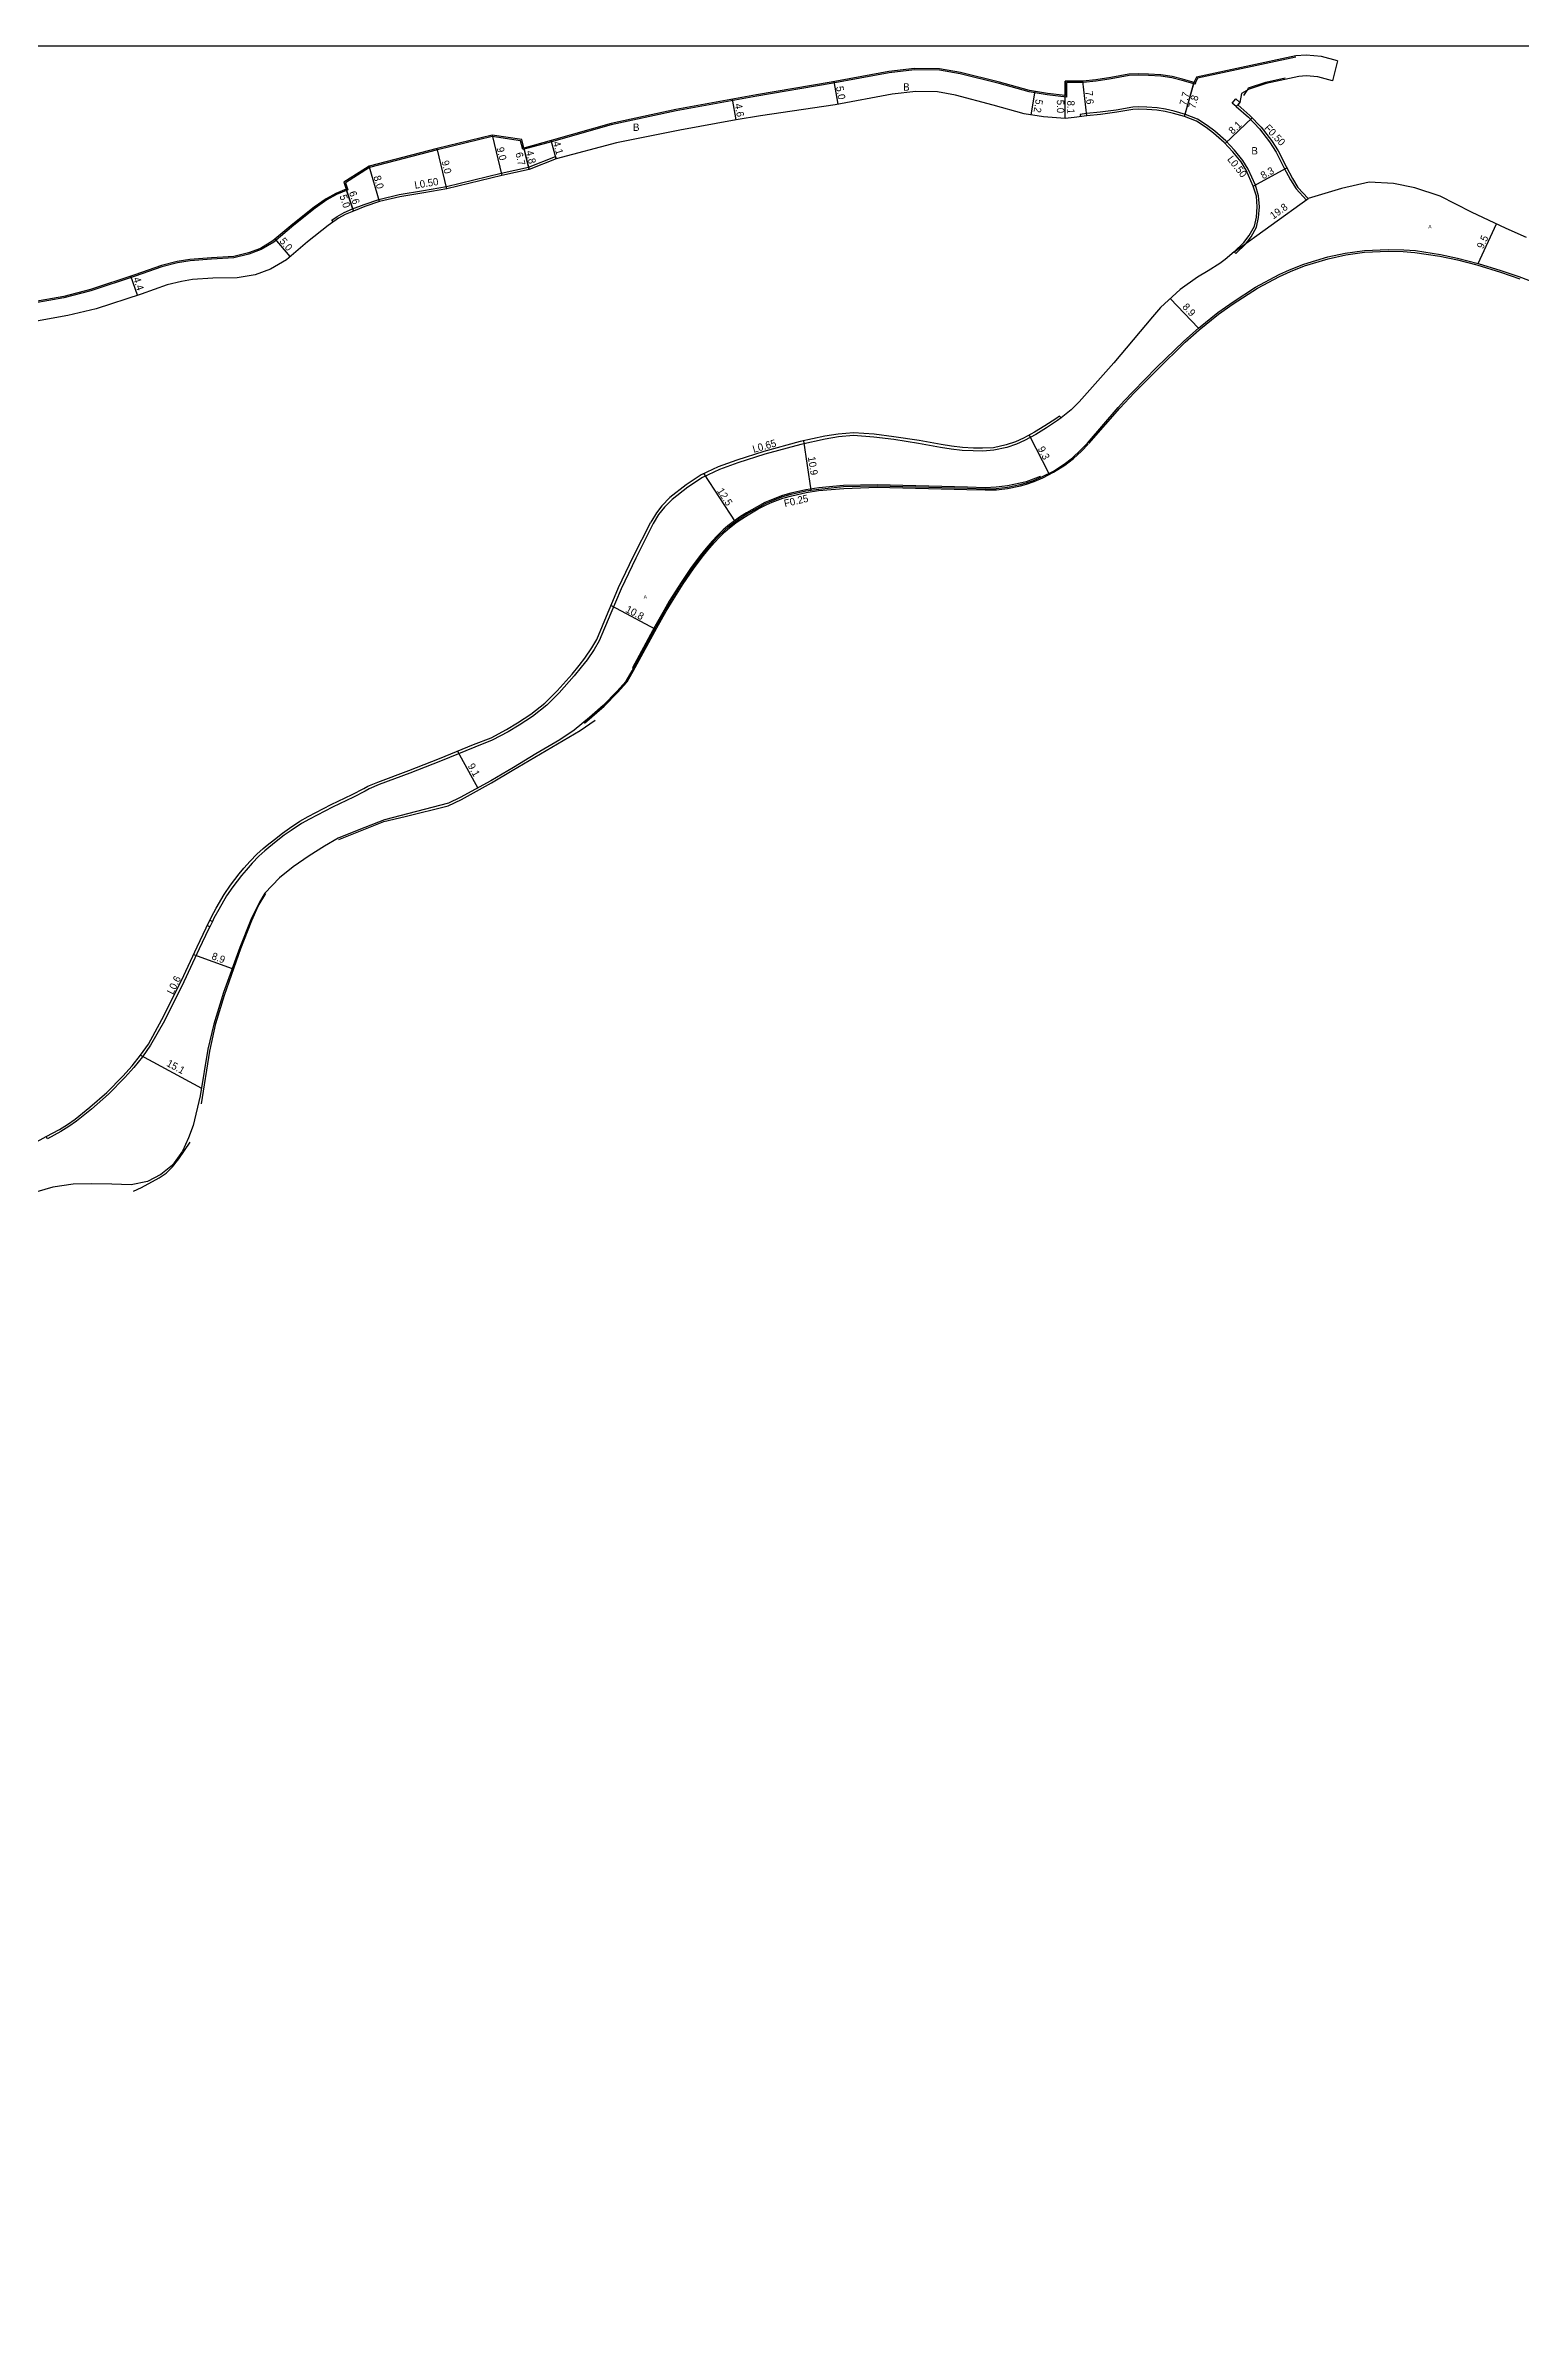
# Model space of a CAD drawing. Header units: metres. Extents: x -4000 to 0, y -102000 to -99000.
# Drawn here: x -2861.9 to -2541.1, y -99497.6 to -99000 of the extents above; entities that cross this region are included whole.
import ezdxf

# ---------------------------------------------------------------- set-up
doc = ezdxf.new("R2010")
doc.units = ezdxf.units.M
doc.header["$LTSCALE"] = 2.5
for name, color, linetype in [('側溝・桝', 7, 'Continuous'), ('図郭', 7, 'Continuous'), ('幅員', 7, 'Continuous'), ('歩道・分離帯・安全施設', 7, 'Continuous'), ('舗装', 7, 'Continuous'), ('道路', 7, 'Continuous')]:
    doc.layers.add(name, color=color, linetype=linetype)
doc.styles.get("Standard").update_dxf_attribs({"font": ''})
doc.styles.add('YOKO_DECO', font='')
doc.styles.get('Standard').set_extended_font_data('@MS PGothic')
doc.styles.get('YOKO_DECO').set_extended_font_data('MS PGothic')

msp = doc.modelspace()

# ---------------------------------------------------------------- linework, layer by layer
at = {"layer": '側溝・桝'}
for points in [[(-2603.44, -99044.84), (-2603.09, -99045.2), (-2600.98, -99043.14), (-2599.76, -99041.57), (-2598.6, -99039.43), (-2598.16, -99037.32), (-2597.96, -99035.01), (-2598.15, -99032.61), (-2598.86, -99030.33), (-2600.43, -99026.82), (-2601.57, -99024.98), (-2603.38, -99022.7), (-2605.32, -99020.64), (-2607.68, -99018.59), (-2609.31, -99017.35), (-2611.46, -99015.98), (-2614.08, -99014.92), (-2616.53, -99014.24), (-2618.41, -99013.77), (-2620.22, -99013.49), (-2622.43, -99013.33), (-2624.18, -99013.3), (-2625.54, -99013.37), (-2629.1, -99013.98), (-2632.59, -99014.44), (-2635.6, -99014.76), (-2636.99, -99014.94), (-2636.92, -99015.44)], [(-2603.01, -99013.24), (-2600.39, -99015.51), (-2598, -99018.05), (-2595.78, -99020.86), (-2594.33, -99023.13), (-2592.64, -99026.49), (-2591.2, -99029.12), (-2590.01, -99031.1), (-2587.78, -99033.57), (-2587.41, -99033.23)], [(-2799.4, -99038.3), (-2799.68, -99037.89), (-2798.54, -99037.09), (-2796.99, -99036.24), (-2795.16, -99035.46), (-2792.68, -99034.51), (-2789.47, -99033.4), (-2785.03, -99032.34), (-2779.77, -99031.5), (-2774.78, -99030.59), (-2762.83, -99027.71), (-2756.94, -99026.41), (-2751.06, -99024.09), (-2750.88, -99024.55)], [(-2641.08, -99080.89), (-2641.91, -99081.51), (-2644.31, -99083.11), (-2646.61, -99084.53), (-2649.05, -99085.84), (-2650.79, -99086.61), (-2652.93, -99087.32), (-2655.74, -99087.94), (-2658.16, -99088.14), (-2660.25, -99088.11), (-2662.6, -99087.99), (-2665.01, -99087.73), (-2667.32, -99087.35), (-2672.08, -99086.51), (-2677.51, -99085.63), (-2681.82, -99085.07), (-2686.25, -99084.76), (-2689.51, -99085.04), (-2692.42, -99085.53), (-2697.67, -99086.68), (-2705.56, -99088.83), (-2711.38, -99090.66), (-2715.41, -99092.15), (-2719.09, -99093.84), (-2722.31, -99095.94), (-2725.71, -99098.66), (-2727.35, -99100.33), (-2728.63, -99101.9), (-2729.78, -99103.87), (-2733.6, -99111.42), (-2736.79, -99118.05), (-2738.03, -99121), (-2739.02, -99123.37), (-2741.54, -99129.38), (-2742.66, -99131.25), (-2744.2, -99133.49), (-2745.44, -99135.12), (-2746.97, -99137), (-2750.26, -99140.72), (-2752.97, -99143.38), (-2756.07, -99145.84), (-2758.96, -99147.7), (-2761.37, -99149.18), (-2764.8, -99151.02), (-2768.62, -99152.53), (-2776.08, -99155.52), (-2782.75, -99158.14), (-2789.42, -99160.66), (-2791.56, -99161.57), (-2792.47, -99162.06), (-2795.01, -99163.35), (-2799.53, -99165.55), (-2804.56, -99168.13), (-2806.3, -99169.09), (-2808.53, -99170.6), (-2810.06, -99171.67), (-2811.8, -99173.03), (-2813.39, -99174.31), (-2814.22, -99175.02), (-2815.54, -99176.23), (-2817, -99177.74), (-2818.34, -99179.22), (-2819.34, -99180.4), (-2821.23, -99182.88), (-2822.58, -99184.84), (-2824.28, -99187.79), (-2825.32, -99189.71), (-2825.67, -99190.42)], [(-2645.62, -99093.87), (-2645.69, -99093.62), (-2647.21, -99094.27), (-2648.68, -99094.8), (-2650.04, -99095.14), (-2652.79, -99095.69), (-2655.24, -99096.01), (-2657.61, -99096.09), (-2661.45, -99095.97), (-2681.09, -99095.45), (-2688.41, -99095.6), (-2693.81, -99096.13), (-2696.63, -99096.55), (-2699.88, -99097.27), (-2701.69, -99097.8), (-2704.1, -99098.7), (-2705.51, -99099.33), (-2707.18, -99100.22), (-2709.55, -99101.55), (-2710.83, -99102.36), (-2712.13, -99103.28), (-2713.56, -99104.41), (-2714.58, -99105.28), (-2715.84, -99106.49), (-2716.99, -99107.72), (-2718.3, -99109.26), (-2719.61, -99110.85), (-2721.53, -99113.43), (-2723.76, -99116.69), (-2726.34, -99120.78), (-2727.45, -99122.71), (-2729.48, -99126.25), (-2734.32, -99135.26), (-2734.1, -99135.38)], [(-2826.24, -99191.56), (-2826.5, -99192.08), (-2828.5, -99196.37), (-2831.86, -99203.52), (-2836.08, -99212.02), (-2839.1, -99217.31), (-2840.84, -99219.83), (-2842.72, -99222.16), (-2844.69, -99224.37), (-2848.25, -99227.97), (-2851.97, -99231.24), (-2855.22, -99233.82), (-2856.91, -99235), (-2858.64, -99236.07), (-2861.54, -99237.66), (-2861.8, -99237.19)]]:
    msp.add_lwpolyline(points, dxfattribs=at)
for points in [[(-2603.92, -99012.45), (-2603.13, -99011.54), (-2602.23, -99012.33), (-2603.01, -99013.24)], [(-2826.78, -99191.29), (-2826.22, -99190.15), (-2825.67, -99190.42), (-2826.24, -99191.56)]]:
    msp.add_lwpolyline(points, close=True, dxfattribs=at)
at = {"layer": '図郭'}
msp.add_lwpolyline([(-3200, -99000), (-2400, -99000), (-2400, -99600), (-3200, -99600)], close=True, dxfattribs=at)
at = {"layer": '幅員'}
for points in [[(-2690.53, -99007.8), (-2689.63, -99012.72)], [(-2646.82, -99009.89), (-2647.68, -99015.02)], [(-2640.21, -99015.82), (-2640.24, -99007.72)], [(-2635.54, -99015.26), (-2636.35, -99007.7)], [(-2614.24, -99015.39), (-2612.17, -99007.87)], [(-2614.24, -99015.39), (-2612.2, -99007.97)], [(-2711.74, -99016.12), (-2712.57, -99011.6)], [(-2640.21, -99015.82), (-2640.23, -99010.82)], [(-2764.83, -99019.44), (-2762.72, -99028.19)], [(-2756.79, -99026.89), (-2758.39, -99020.38)], [(-2605.45, -99021.23), (-2599.55, -99015.68)], [(-2774.67, -99031.08), (-2776.78, -99022.33)], [(-2757.94, -99022.23), (-2756.79, -99026.89)], [(-2750.88, -99024.55), (-2752.01, -99020.61)], [(-2797.08, -99029.67), (-2794.98, -99035.93)], [(-2789.33, -99033.88), (-2791.58, -99026.21)], [(-2599.33, -99030.51), (-2592.05, -99026.52)], [(-2794.98, -99035.93), (-2796.57, -99031.19)], [(-2603.44, -99044.84), (-2587.41, -99033.23)], [(-2550.44, -99047.34), (-2546.41, -99038.75)], [(-2808.75, -99045.82), (-2811.98, -99042)], [(-2841.98, -99054.26), (-2843.36, -99050.08)], [(-2617.36, -99054.94), (-2611.23, -99061.42)], [(-2648.02, -99084.66), (-2643.81, -99092.99)], [(-2697.15, -99085.89), (-2695.54, -99096.65)], [(-2718.82, -99093.04), (-2711.98, -99103.48)], [(-2738.98, -99121.69), (-2729.48, -99126.79)], [(-2772.38, -99153.38), (-2767.97, -99161.39)], [(-2829.74, -99197.58), (-2821.35, -99200.6)], [(-2841.32, -99219.51), (-2828.06, -99226.66)]]:
    msp.add_lwpolyline(points, dxfattribs=at)
at = {"layer": '歩道・分離帯・安全施設'}
for points in [[(-2590.04, -99002.49), (-2611.46, -99007.06), (-2611.89, -99007.97), (-2611.99, -99008.33), (-2614.77, -99007.57), (-2617.03, -99007), (-2619.44, -99006.62), (-2622.12, -99006.43), (-2624.29, -99006.39), (-2626.31, -99006.5), (-2630.24, -99007.17), (-2633.5, -99007.7), (-2636.33, -99008), (-2639.94, -99008.01), (-2639.93, -99011.15), (-2644.12, -99010.64), (-2648.05, -99009.98), (-2654.6, -99008.19), (-2663.07, -99006.11), (-2667.56, -99005.32), (-2672.95, -99005.21), (-2678.52, -99005.9), (-2691.08, -99008.2), (-2707.29, -99010.94), (-2724.8, -99014.13), (-2738.91, -99017.17), (-2751.93, -99020.9), (-2758.15, -99022.59), (-2758.63, -99020.65), (-2764.81, -99019.74), (-2776.71, -99022.61), (-2791.46, -99026.48), (-2796.73, -99029.8), (-2796.21, -99031.36), (-2798.67, -99032.36), (-2800.77, -99033.52), (-2803.34, -99035.32), (-2807.97, -99039), (-2812.33, -99042.68), (-2815.06, -99044.33), (-2817.73, -99045.31), (-2820.97, -99046.09), (-2825.85, -99046.43), (-2830.51, -99046.74), (-2833.23, -99047.22), (-2836.63, -99048.06), (-2842.45, -99050.09), (-2852.07, -99053.27), (-2857.93, -99054.82), (-2864.49, -99055.99)], [(-2601.37, -99010.83), (-2600.66, -99009.7)], [(-2600.66, -99009.7), (-2600.33, -99009.17), (-2596.6, -99007.89), (-2592.36, -99006.99)], [(-2635.06, -99086.49), (-2628.33, -99078.81), (-2625.23, -99075.46), (-2620.3, -99070.54), (-2614.12, -99064.43), (-2611.07, -99061.75), (-2606.86, -99058.39), (-2603.66, -99056.08), (-2598.43, -99052.72), (-2593.65, -99050.15), (-2591.19, -99049.07), (-2588.19, -99047.88), (-2583.02, -99046.3), (-2579.18, -99045.44), (-2575.12, -99044.85), (-2570.01, -99044.65), (-2566.75, -99044.72), (-2564.22, -99044.93), (-2558.78, -99045.72), (-2554.92, -99046.56), (-2550.72, -99047.65), (-2545.57, -99049.2), (-2541.34, -99050.7)], [(-2735.44, -99138.28), (-2734.18, -99135.99), (-2729.02, -99126.58), (-2726.95, -99122.94), (-2725.84, -99121.04), (-2723.27, -99116.98), (-2721.03, -99113.72), (-2719.17, -99111.18), (-2717.91, -99109.67), (-2716.55, -99108.06), (-2715.39, -99106.86), (-2714.25, -99105.7), (-2713.18, -99104.83), (-2711.81, -99103.71), (-2710.53, -99102.84), (-2709.16, -99101.99), (-2706.98, -99100.72), (-2705.25, -99099.83), (-2703.92, -99099.24), (-2701.59, -99098.39), (-2699.69, -99097.84), (-2696.53, -99097.11), (-2693.89, -99096.72), (-2688.33, -99096.24), (-2681.07, -99096), (-2661.62, -99096.51), (-2657.6, -99096.58), (-2655.16, -99096.54), (-2652.74, -99096.26), (-2649.91, -99095.65), (-2648.63, -99095.29), (-2646.97, -99094.71), (-2645.1, -99093.92), (-2642.75, -99092.72), (-2640.31, -99091.16), (-2638.42, -99089.71), (-2636.66, -99088.13), (-2635.24, -99086.65)], [(-2744.75, -99147.3), (-2740.46, -99143.57), (-2737.54, -99140.61), (-2735.53, -99138.39)], [(-2798.2, -99172.55), (-2788.38, -99168.68), (-2783.71, -99167.59), (-2774.38, -99165.29), (-2771.5, -99163.91), (-2764.94, -99160.23), (-2760.45, -99157.6), (-2745.67, -99148.91), (-2742.42, -99146.65)], [(-2828, -99230.07), (-2826.22, -99218.58), (-2824.9, -99212.6), (-2823.03, -99206.46), (-2819.45, -99196.31), (-2817.07, -99190.19), (-2815.68, -99187.11), (-2814.04, -99184.31)], [(-2842.8, -99249.06), (-2841.09, -99248.28), (-2837.23, -99246.14), (-2835.73, -99245.13), (-2834.3, -99243.74), (-2832.97, -99242), (-2830.52, -99238.4)]]:
    msp.add_lwpolyline(points, dxfattribs=at)
at = {"layer": '道路'}
for points in [[(-2580.99, -99003.24), (-2584.51, -99002.33), (-2587.8, -99002.04), (-2590.04, -99002.19), (-2611.67, -99006.8), (-2612.17, -99007.87), (-2612.2, -99007.97), (-2614.7, -99007.28), (-2616.97, -99006.71), (-2619.4, -99006.33), (-2622.1, -99006.14), (-2624.3, -99006.09), (-2626.35, -99006.2), (-2630.29, -99006.88), (-2633.54, -99007.41), (-2636.35, -99007.7), (-2640.24, -99007.72), (-2640.23, -99010.82), (-2644.08, -99010.35), (-2647.99, -99009.69), (-2654.53, -99007.91), (-2663.01, -99005.82), (-2667.53, -99005.02), (-2672.97, -99004.91), (-2678.57, -99005.61), (-2691.13, -99007.91), (-2707.34, -99010.65), (-2724.85, -99013.84), (-2738.98, -99016.88), (-2752.01, -99020.61), (-2757.94, -99022.23), (-2758.39, -99020.38), (-2764.83, -99019.44), (-2776.78, -99022.33), (-2791.58, -99026.21), (-2797.08, -99029.67), (-2796.57, -99031.19), (-2798.79, -99032.09), (-2800.92, -99033.27), (-2803.51, -99035.09), (-2808.16, -99038.77), (-2812.5, -99042.44), (-2815.19, -99044.06), (-2817.82, -99045.03), (-2821.01, -99045.8), (-2825.87, -99046.13), (-2830.55, -99046.44), (-2833.29, -99046.93), (-2836.71, -99047.78), (-2842.55, -99049.81), (-2852.15, -99052.99), (-2857.99, -99054.53), (-2864.54, -99055.7)], [(-2580.99, -99003.24), (-2582.12, -99007.6)], [(-2603.44, -99044.84), (-2601.35, -99042.81), (-2600.18, -99041.29), (-2599.08, -99039.25), (-2598.65, -99037.25), (-2598.46, -99035.01), (-2598.65, -99032.7), (-2599.33, -99030.51), (-2600.88, -99027.05), (-2601.98, -99025.27), (-2603.75, -99023.03), (-2605.67, -99021), (-2608, -99018.97), (-2609.59, -99017.76), (-2611.69, -99016.43), (-2614.24, -99015.39), (-2616.66, -99014.73), (-2618.51, -99014.26), (-2620.27, -99013.99), (-2622.45, -99013.83), (-2624.17, -99013.8), (-2625.49, -99013.87), (-2629.02, -99014.47), (-2632.53, -99014.94), (-2635.54, -99015.26), (-2638.3, -99015.61), (-2640.21, -99015.82), (-2644.94, -99015.48), (-2649.11, -99014.78), (-2655.9, -99012.93), (-2664.1, -99010.71), (-2668.02, -99010.02), (-2672.71, -99009.92), (-2677.81, -99010.55), (-2690.27, -99012.83), (-2706.46, -99015.26), (-2711.74, -99016.12), (-2724.03, -99018.37), (-2737.82, -99021.09), (-2750.88, -99024.55), (-2756.79, -99026.89), (-2762.72, -99028.19), (-2774.67, -99031.08), (-2779.68, -99031.99), (-2784.93, -99032.83), (-2789.33, -99033.88), (-2792.5, -99034.98), (-2794.98, -99035.93), (-2796.77, -99036.69), (-2798.27, -99037.51), (-2800.52, -99039.09), (-2804.99, -99042.64), (-2809.58, -99046.51), (-2813.02, -99048.59), (-2816.37, -99049.82), (-2820.28, -99050.49), (-2825.57, -99050.52), (-2830.01, -99050.82), (-2832.37, -99051.24), (-2835.46, -99052), (-2841.13, -99053.98), (-2850.9, -99057.2), (-2857.08, -99058.64), (-2863.89, -99059.85)], [(-2582.12, -99007.6), (-2585.27, -99006.78), (-2587.85, -99006.56), (-2589.42, -99006.66), (-2596.52, -99008.17), (-2600.23, -99009.45), (-2601.86, -99010.38), (-2602.23, -99012.33), (-2602.69, -99012.86), (-2600.05, -99015.15), (-2597.62, -99017.73), (-2595.37, -99020.57), (-2593.9, -99022.88), (-2592.2, -99026.25), (-2590.76, -99028.87), (-2589.61, -99030.8), (-2587.41, -99033.23)], [(-2539.92, -99041.66), (-2544.31, -99039.74), (-2551.84, -99036.2), (-2558.71, -99032.72), (-2564.19, -99030.91), (-2568.86, -99029.94), (-2574.09, -99029.68), (-2580.17, -99031.03), (-2587.41, -99033.23)], [(-2735.66, -99138.13), (-2734.39, -99135.92), (-2729.25, -99126.37), (-2727.23, -99122.83), (-2726.12, -99120.91), (-2723.55, -99116.84), (-2721.32, -99113.58), (-2719.41, -99111), (-2718.1, -99109.43), (-2716.8, -99107.89), (-2715.66, -99106.67), (-2714.4, -99105.47), (-2713.4, -99104.61), (-2711.98, -99103.48), (-2710.69, -99102.58), (-2709.42, -99101.77), (-2707.05, -99100.45), (-2705.4, -99099.56), (-2704, -99098.94), (-2701.61, -99098.04), (-2699.82, -99097.52), (-2696.58, -99096.8), (-2693.78, -99096.38), (-2688.4, -99095.86), (-2681.09, -99095.71), (-2661.46, -99096.22), (-2657.61, -99096.35), (-2655.21, -99096.27), (-2652.75, -99095.95), (-2649.98, -99095.39), (-2648.6, -99095.05), (-2647.12, -99094.51), (-2645.13, -99093.66), (-2642.79, -99092.48), (-2640.45, -99090.96), (-2638.63, -99089.57), (-2636.87, -99087.93), (-2635.39, -99086.38), (-2628.72, -99078.64), (-2627.33, -99077.12), (-2625.47, -99075.21), (-2620.34, -99069.99), (-2614.41, -99064.2), (-2611.23, -99061.42), (-2607.01, -99058.01), (-2603.71, -99055.66), (-2598.85, -99052.49), (-2593.72, -99049.76), (-2591.41, -99048.7), (-2588.33, -99047.51), (-2583.14, -99045.91), (-2579.35, -99045.09), (-2575.1, -99044.49), (-2570.01, -99044.28), (-2566.6, -99044.34), (-2564.03, -99044.55), (-2558.64, -99045.37), (-2554.92, -99046.15), (-2550.44, -99047.34), (-2545.48, -99048.83), (-2541.6, -99050.19), (-2528.73, -99055)], [(-2603.44, -99044.84), (-2605.4, -99046.47), (-2606.6, -99047.34), (-2609.11, -99048.96), (-2611.48, -99050.35), (-2615.2, -99053), (-2619.5, -99056.88), (-2621.21, -99058.94), (-2629.64, -99068.97), (-2637.15, -99077.44), (-2638.91, -99079.16), (-2641.08, -99080.89), (-2641.43, -99080.54), (-2642.28, -99081.13), (-2644.61, -99082.64), (-2646.89, -99084.05), (-2649.3, -99085.34), (-2650.99, -99086.09), (-2653.07, -99086.79), (-2655.82, -99087.39), (-2658.21, -99087.52), (-2660.19, -99087.51), (-2662.54, -99087.33), (-2664.92, -99087.07), (-2667.2, -99086.69), (-2671.97, -99085.86), (-2677.45, -99085.03), (-2681.74, -99084.44), (-2686.28, -99084.13), (-2689.58, -99084.42), (-2692.51, -99084.91), (-2697.82, -99086.03), (-2705.75, -99088.19), (-2711.61, -99090.1), (-2715.66, -99091.58), (-2719.38, -99093.3), (-2722.66, -99095.44), (-2726.17, -99098.25), (-2727.92, -99100.05), (-2729.12, -99101.54), (-2730.31, -99103.58)], [(-2864.56, -99238.66), (-2861.8, -99237.19), (-2858.93, -99235.62), (-2857.16, -99234.54), (-2855.51, -99233.38), (-2852.31, -99230.81), (-2848.61, -99227.56), (-2845.1, -99224.05), (-2843.13, -99221.82), (-2841.32, -99219.51), (-2839.58, -99217.05), (-2836.62, -99211.74), (-2832.41, -99203.26), (-2828.96, -99195.92), (-2827.04, -99191.81), (-2825.86, -99189.43), (-2824.82, -99187.5), (-2823.09, -99184.51), (-2821.72, -99182.52), (-2819.81, -99180.02), (-2818.8, -99178.82), (-2817.45, -99177.32), (-2815.97, -99175.8), (-2814.63, -99174.57), (-2813.78, -99173.84), (-2812.18, -99172.56), (-2810.43, -99171.18), (-2808.88, -99170.1), (-2806.62, -99168.57), (-2804.84, -99167.59), (-2799.81, -99165.01), (-2795.28, -99162.8), (-2792.76, -99161.52), (-2791.83, -99161.02), (-2789.65, -99160.09), (-2782.97, -99157.58), (-2776.3, -99154.96), (-2768.85, -99151.96), (-2765.06, -99150.47), (-2761.68, -99148.65), (-2759.28, -99147.19), (-2756.42, -99145.34), (-2753.4, -99142.97), (-2750.69, -99140.29), (-2747.43, -99136.61), (-2745.92, -99134.75), (-2744.69, -99133.14), (-2743.17, -99130.93), (-2742.08, -99129.1), (-2739.58, -99123.13), (-2738.6, -99120.76), (-2737.35, -99117.8), (-2734.15, -99111.15), (-2730.31, -99103.58)], [(-2735.66, -99138.13), (-2737.7, -99140.4), (-2740.66, -99143.42), (-2743.66, -99146.09), (-2746.98, -99148.78), (-2750.14, -99150.9), (-2755.3, -99153.98), (-2760.19, -99156.91), (-2765.14, -99159.83), (-2771.77, -99163.48), (-2774.35, -99164.71), (-2788.23, -99168.33), (-2793.85, -99170.51), (-2798.31, -99172.29), (-2801.29, -99174.02), (-2804.59, -99176.17), (-2808.08, -99178.52), (-2811.05, -99180.91), (-2814.26, -99184.23), (-2815.43, -99186.2), (-2817.28, -99190.02), (-2819.71, -99196.05), (-2823.24, -99205.88), (-2825.32, -99212.76), (-2826.68, -99218.18), (-2828.34, -99228.35), (-2829.82, -99234.74), (-2830.82, -99237.47), (-2832.18, -99240.32), (-2834.35, -99243.37), (-2836.86, -99245.44), (-2839.78, -99246.96), (-2843.29, -99247.64), (-2847.55, -99247.54), (-2851.88, -99247.45), (-2855.97, -99247.56), (-2860.32, -99248.2), (-2866.05, -99249.85)]]:
    msp.add_lwpolyline(points, dxfattribs=at)

# ---------------------------------------------------------------- texts
at = {"layer": '側溝・桝'}
for s, rotation, p in [('F0.50', 313.2726, (-2597.03, -99018)), ('L0.50', 308.4318, (-2605.07, -99024.71)), ('L0.50', 9.1489, (-2781.58, -99031.1)), ('L0.65', 16, (-2707.94, -99088.52)), ('F0.25', 13, (-2701.16, -99100.32)), ('L0.6', 64, (-2834.21, -99206.41))]:
    msp.add_text(s, height=1.6, rotation=rotation, dxfattribs=at).set_placement(p)
at = {"layer": '幅員'}
for s, rotation, p in [('5.0', 280.366, (-2690.06, -99008.94)), ('7.6', 276.0588, (-2635.86, -99009.91)), ('7.7', 74.6335, (-2613.87, -99013.12)), ('4.6', 280.3422, (-2712.1, -99012.72)), ('5.2', 260, (-2646.6, -99011.53)), ('5.0', 270.2109, (-2642.03, -99011.74)), ('8.1', 270.2109, (-2639.77, -99011.91)), ('7.8', 74.6335, (-2611.95, -99013.8)), ('8.1', 43.2726, (-2603.8, -99019.34)), ('9.0', 283.5557, (-2775.85, -99025.13)), ('9.0', 283.5557, (-2763.89, -99022.24)), ('6.7', 283.8395, (-2759.79, -99023.37)), ('4.8', 283.8395, (-2757.5, -99022.98)), ('4.1', 285.9957, (-2751.63, -99021.02)), ('8.0', 286.3774, (-2790.66, -99028.48)), ('8.3', 28.7321, (-2597.18, -99029.05)), ('5.0', 288.6145, (-2798.04, -99032.67)), ('6.6', 288.6145, (-2795.99, -99031.89)), ('19.8', 35.9128, (-2594.96, -99037.8)), ('5.0', 310.1706, (-2811.18, -99042.55)), ('9.5', 65, (-2549.36, -99044.3)), ('4.4', 288.2681, (-2842.92, -99050.61)), ('8.9', 313, (-2614.86, -99056.88)), ('10.9', 279, (-2696.18, -99089.44)), ('9.3', 297, (-2646.23, -99087.6)), ('12.5', 303, (-2716, -99096.79)), ('10.8', 332, (-2735.96, -99123.03)), ('9.1', 299, (-2770.19, -99156.57)), ('8.9', 340, (-2825.98, -99198.57)), ('15.1', 332, (-2835.78, -99221.75))]:
    msp.add_text(s, height=1.6, rotation=rotation, dxfattribs=at).set_placement(p)
at = {"layer": '舗装'}
for p in [(-2675.45, -99009.76), (-2734.19, -99018.51), (-2599.71, -99023.63)]:
    msp.add_text('B', height=1.6, dxfattribs=at).set_placement(p)
at = {"layer": '舗装', "style": 'YOKO_DECO'}
for p in [(-2561.25, -99039.71, 132.99), (-2731.87, -99120.21, 132.24)]:
    msp.add_text('A', height=0.75, dxfattribs=at).set_placement(p)

doc.saveas('drawing.dxf')
